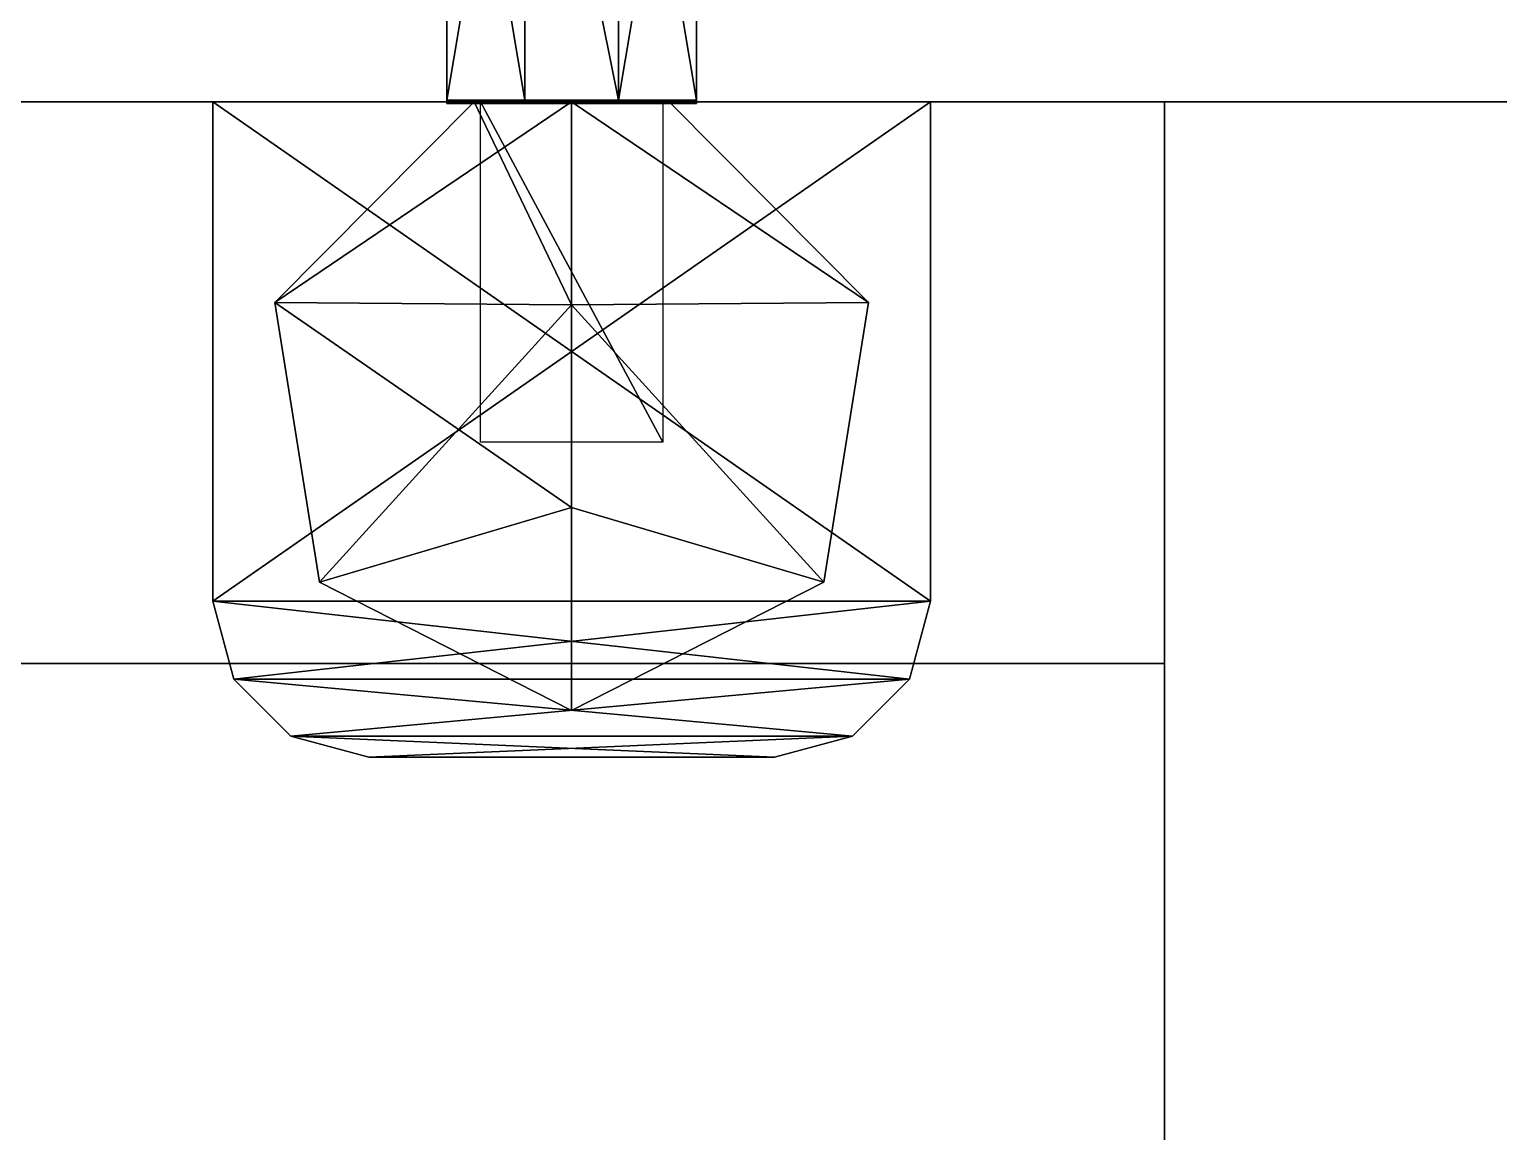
# Model space of a CAD drawing. Extents: x 0 to 4956, y -4930 to 0.
# Drawn here: x 555.62 to 602.72, y -1827 to -1791.68 of the extents above; entities that cross this region are included whole.
import ezdxf

# ---------------------------------------------------------------- set-up
doc = ezdxf.new("R2010")
doc.units = 0
for name, color, linetype in [('LAYER0', 7, 'CONTINUOUS'), ('LAYER145', 7, 'CONTINUOUS'), ('LAYER149', 7, 'CONTINUOUS'), ('LAYER162', 7, 'CONTINUOUS'), ('LAYER202', 7, 'CONTINUOUS'), ('LAYER203', 7, 'CONTINUOUS'), ('LAYER204', 254, 'CONTINUOUS'), ('LAYER230', 7, 'CONTINUOUS'), ('LAYER231', 7, 'CONTINUOUS'), ('LAYER232', 254, 'CONTINUOUS'), ('LAYER536', 7, 'CONTINUOUS'), ('LAYER537', 7, 'CONTINUOUS')]:
    doc.layers.add(name, color=color, linetype=linetype)

msp = doc.modelspace()

# ---------------------------------------------------------------- linework, layer by layer
at = {"layer": 'LAYER0', "invisible_edges": 1}
for points in [[(4956, 0), (0, -4930), (0, 0), (4956, 0)], [(4956, -4930, 5), (0, 0, 5), (0, -4930, 5), (4956, -4930, 5)], [(0, 0, 5), (4956, -4930, 5), (4956, 0, 5), (0, 0, 5)], [(0, -4930), (4956, 0), (4956, -4930), (0, -4930)]]:
    msp.add_3dface(points, dxfattribs=at)
at = {"layer": 'LAYER145', "invisible_edges": 1}
for points in [[(120, -1794, 5), (670, -1776, 5), (670, -1794, 5), (120, -1794, 5)], [(670, -1776, 5), (120, -1794, 5), (120, -1776, 5), (670, -1776, 5)], [(120, -1776, 2545), (670, -1794, 2545), (670, -1776, 2545), (120, -1776, 2545)], [(670, -1794, 2545), (120, -1776, 2545), (120, -1794, 2545), (670, -1794, 2545)], [(670, -1794, 2545), (120, -1794, 5), (670, -1794, 5), (670, -1794, 2545)], [(120, -1794, 5), (670, -1794, 2545), (120, -1794, 2545), (120, -1794, 5)]]:
    msp.add_3dface(points, dxfattribs=at)
at = {"layer": 'LAYER149', "invisible_edges": 1}
for points in [[(120, -1794, 85), (670, -2574, 85), (120, -2574, 85), (120, -1794, 85)], [(670, -2574, 85), (120, -1794, 85), (670, -1794, 85), (670, -2574, 85)], [(120, -1794, 85), (670, -1794, 103), (670, -1794, 85), (120, -1794, 85)], [(670, -1794, 103), (120, -1794, 85), (120, -1794, 103), (670, -1794, 103)], [(670, -1794, 103), (120, -2574, 103), (670, -2574, 103), (670, -1794, 103)], [(120, -2574, 103), (670, -1794, 103), (120, -1794, 103), (120, -2574, 103)]]:
    msp.add_3dface(points, dxfattribs=at)
at = {"layer": 'LAYER162', "invisible_edges": 1}
for points in [[(120, -2574, 2544), (670, -1794, 2544), (120, -1794, 2544), (120, -2574, 2544)], [(670, -1794, 2544), (120, -2574, 2544), (670, -2574, 2544), (670, -1794, 2544)], [(120, -1794, 2526), (670, -1794, 2544), (670, -1794, 2526), (120, -1794, 2526)], [(670, -1794, 2544), (120, -1794, 2526), (120, -1794, 2544), (670, -1794, 2544)], [(670, -2574, 2526), (120, -1794, 2526), (670, -1794, 2526), (670, -2574, 2526)], [(120, -1794, 2526), (670, -2574, 2526), (120, -2574, 2526), (120, -1794, 2526)]]:
    msp.add_3dface(points, dxfattribs=at)
at = {"layer": 'LAYER202', "invisible_edges": 1}
for points in [[(144.6, -2574, 1989), (610, -1794, 1989), (144.6, -1794, 1989), (144.6, -2574, 1989)], [(610, -1794, 1989), (144.6, -2574, 1989), (610, -2574, 1989), (610, -1794, 1989)], [(144.6, -1794, 1971), (610, -1794, 1989), (610, -1794, 1971), (144.6, -1794, 1971)], [(610, -1794, 1989), (144.6, -1794, 1971), (144.6, -1794, 1989), (610, -1794, 1989)], [(610, -2574, 1971), (144.6, -1794, 1971), (610, -1794, 1971), (610, -2574, 1971)], [(144.6, -1794, 1971), (610, -2574, 1971), (144.6, -2574, 1971), (144.6, -1794, 1971)]]:
    msp.add_3dface(points, dxfattribs=at)
at = {"layer": 'LAYER203'}
for points in [[(584.5, -1794, 1969.01), (584.5, -1810, 1969.01), (561.5, -1794, 1969.01), (584.5, -1794, 1969.01)], [(561.5, -1794, 1969.01), (584.5, -1810, 1969.01), (561.5, -1810, 1969.01), (561.5, -1794, 1969.01)], [(584.5, -1794, 1971), (584.5, -1810, 1971), (561.5, -1794, 1971), (584.5, -1794, 1971)], [(561.5, -1794, 1971), (584.5, -1810, 1971), (561.5, -1810, 1971), (561.5, -1794, 1971)], [(561.5, -1810, 1969.01), (561.5, -1794, 1969.01), (561.5, -1810, 1971), (561.5, -1810, 1969.01)], [(561.5, -1810, 1971), (561.5, -1794, 1969.01), (561.5, -1794, 1971), (561.5, -1810, 1971)], [(561.5, -1794, 1969.01), (561.5, -1794, 1971), (584.5, -1794, 1969.01), (561.5, -1794, 1969.01)], [(584.5, -1794, 1969.01), (561.5, -1794, 1971), (584.5, -1794, 1971), (584.5, -1794, 1969.01)], [(561.5, -1810, 1969.01), (561.5, -1794, 1969.01), (584.5, -1810, 1969.01), (561.5, -1810, 1969.01)], [(584.5, -1810, 1969.01), (561.5, -1794, 1969.01), (584.5, -1794, 1969.01), (584.5, -1810, 1969.01)], [(561.5, -1810, 1969.01), (561.5, -1810, 1971), (561.5, -1794, 1969.01), (561.5, -1810, 1969.01)], [(561.5, -1794, 1969.01), (561.5, -1810, 1971), (561.5, -1794, 1971), (561.5, -1794, 1969.01)], [(584.5, -1794, 1969.01), (584.5, -1794, 1971), (561.5, -1794, 1969.01), (584.5, -1794, 1969.01)], [(561.5, -1794, 1969.01), (584.5, -1794, 1971), (561.5, -1794, 1971), (561.5, -1794, 1969.01)], [(584.5, -1810, 1971), (584.5, -1794, 1971), (561.5, -1810, 1971), (584.5, -1810, 1971)], [(561.5, -1810, 1971), (584.5, -1794, 1971), (561.5, -1794, 1971), (561.5, -1810, 1971)], [(563.4824, -1800.431, 1985), (573, -1800.5, 1985), (569.8775, -1794, 1985), (563.4824, -1800.431, 1985)], [(563.4824, -1800.431, 1985), (569.8775, -1794, 1985), (563.4824, -1800.431, 1971), (563.4824, -1800.431, 1985)], [(563.4824, -1800.431, 1971), (569.8775, -1794, 1985), (569.8775, -1794, 1971), (563.4824, -1800.431, 1971)], [(569.8775, -1794, 1971), (569.8775, -1794, 1985), (563.4824, -1800.431, 1971), (569.8775, -1794, 1971)], [(563.4824, -1800.431, 1971), (569.8775, -1794, 1985), (563.4824, -1800.431, 1985), (563.4824, -1800.431, 1971)], [(573, -1800.5, 1985), (563.4824, -1800.431, 1985), (573, -1794, 1985), (573, -1800.5, 1985)], [(573, -1794, 1985), (563.4824, -1800.431, 1985), (569.8775, -1794, 1985), (573, -1794, 1985)], [(576.1225, -1794, 1971), (569.8775, -1794, 1971), (576.1225, -1794, 1985), (576.1225, -1794, 1971)], [(576.1225, -1794, 1985), (569.8775, -1794, 1971), (569.8775, -1794, 1985), (576.1225, -1794, 1985)], [(569.8775, -1794, 1985), (573, -1800.5, 1985), (573, -1794, 1985), (569.8775, -1794, 1985)], [(576.1225, -1794, 1971), (576.1225, -1794, 1985), (569.8775, -1794, 1971), (576.1225, -1794, 1971)], [(569.8775, -1794, 1971), (576.1225, -1794, 1985), (569.8775, -1794, 1985), (569.8775, -1794, 1971)], [(570.0802, -1804.908, 1969), (570.0802, -1794, 1969), (575.9198, -1804.908, 1969), (570.0802, -1804.908, 1969)], [(575.9198, -1804.908, 1969), (570.0802, -1794, 1969), (575.9198, -1794, 1969), (575.9198, -1804.908, 1969)], [(573, -1800.5, 1985), (582.5176, -1800.431, 1985), (573, -1794, 1985), (573, -1800.5, 1985)], [(573, -1794, 1985), (582.5176, -1800.431, 1985), (576.1225, -1794, 1985), (573, -1794, 1985)], [(573, -1800.5, 1985), (582.5176, -1800.431, 1985), (573, -1794, 1985), (573, -1800.5, 1985)], [(573, -1794, 1985), (582.5176, -1800.431, 1985), (576.1225, -1794, 1985), (573, -1794, 1985)], [(576.1225, -1794, 1971), (576.1225, -1794, 1985), (582.5176, -1800.431, 1971), (576.1225, -1794, 1971)], [(582.5176, -1800.431, 1971), (576.1225, -1794, 1985), (582.5176, -1800.431, 1985), (582.5176, -1800.431, 1971)], [(582.5176, -1800.431, 1971), (582.5176, -1800.431, 1985), (576.1225, -1794, 1971), (582.5176, -1800.431, 1971)], [(576.1225, -1794, 1971), (582.5176, -1800.431, 1985), (576.1225, -1794, 1985), (576.1225, -1794, 1971)], [(584.5, -1794, 1969.01), (584.5, -1794, 1971), (584.5, -1810, 1969.01), (584.5, -1794, 1969.01)], [(584.5, -1810, 1969.01), (584.5, -1794, 1971), (584.5, -1810, 1971), (584.5, -1810, 1969.01)], [(584.5, -1810, 1971), (584.5, -1810, 1969.01), (584.5, -1794, 1971), (584.5, -1810, 1971)], [(584.5, -1794, 1971), (584.5, -1810, 1969.01), (584.5, -1794, 1969.01), (584.5, -1794, 1971)], [(564.9165, -1809.387, 1985), (573, -1807, 1985), (563.4824, -1800.431, 1985), (564.9165, -1809.387, 1985)], [(563.4824, -1800.431, 1985), (573, -1807, 1985), (573, -1800.5, 1985), (563.4824, -1800.431, 1985)], [(564.9165, -1809.387, 1985), (563.4824, -1800.431, 1985), (564.9165, -1809.387, 1971), (564.9165, -1809.387, 1985)], [(564.9165, -1809.387, 1971), (563.4824, -1800.431, 1985), (563.4824, -1800.431, 1971), (564.9165, -1809.387, 1971)], [(563.4824, -1800.431, 1971), (563.4824, -1800.431, 1985), (564.9165, -1809.387, 1971), (563.4824, -1800.431, 1971)], [(564.9165, -1809.387, 1971), (563.4824, -1800.431, 1985), (564.9165, -1809.387, 1985), (564.9165, -1809.387, 1971)], [(573, -1800.5, 1985), (564.9165, -1809.387, 1985), (563.4824, -1800.431, 1985), (573, -1800.5, 1985)], [(573, -1807, 1985), (564.9165, -1809.387, 1985), (573, -1800.5, 1985), (573, -1807, 1985)], [(573, -1800.5, 1985), (581.0835, -1809.387, 1985), (582.5176, -1800.431, 1985), (573, -1800.5, 1985)], [(573, -1800.5, 1985), (581.0835, -1809.387, 1985), (582.5176, -1800.431, 1985), (573, -1800.5, 1985)], [(573, -1807, 1985), (581.0835, -1809.387, 1985), (573, -1800.5, 1985), (573, -1807, 1985)], [(573, -1807, 1985), (581.0835, -1809.387, 1985), (573, -1800.5, 1985), (573, -1807, 1985)], [(581.0835, -1809.387, 1971), (582.5176, -1800.431, 1971), (581.0835, -1809.387, 1985), (581.0835, -1809.387, 1971)], [(581.0835, -1809.387, 1985), (582.5176, -1800.431, 1971), (582.5176, -1800.431, 1985), (581.0835, -1809.387, 1985)], [(581.0835, -1809.387, 1971), (581.0835, -1809.387, 1985), (582.5176, -1800.431, 1971), (581.0835, -1809.387, 1971)], [(582.5176, -1800.431, 1971), (581.0835, -1809.387, 1985), (582.5176, -1800.431, 1985), (582.5176, -1800.431, 1971)], [(573, -1813.5, 1985), (573, -1807, 1985), (564.9165, -1809.387, 1985), (573, -1813.5, 1985)], [(573, -1807, 1985), (573, -1813.5, 1985), (564.9165, -1809.387, 1985), (573, -1807, 1985)], [(573, -1813.5, 1985), (581.0835, -1809.387, 1985), (573, -1807, 1985), (573, -1813.5, 1985)], [(573, -1807, 1985), (573, -1813.5, 1985), (581.0835, -1809.387, 1985), (573, -1807, 1985)], [(573, -1813.5, 1985), (564.9165, -1809.387, 1985), (573, -1813.5, 1971), (573, -1813.5, 1985)], [(573, -1813.5, 1971), (564.9165, -1809.387, 1985), (564.9165, -1809.387, 1971), (573, -1813.5, 1971)], [(564.9165, -1809.387, 1971), (564.9165, -1809.387, 1985), (573, -1813.5, 1971), (564.9165, -1809.387, 1971)], [(573, -1813.5, 1971), (564.9165, -1809.387, 1985), (573, -1813.5, 1985), (573, -1813.5, 1971)], [(573, -1813.5, 1971), (581.0835, -1809.387, 1971), (573, -1813.5, 1985), (573, -1813.5, 1971)], [(573, -1813.5, 1985), (581.0835, -1809.387, 1971), (581.0835, -1809.387, 1985), (573, -1813.5, 1985)], [(573, -1813.5, 1971), (573, -1813.5, 1985), (581.0835, -1809.387, 1971), (573, -1813.5, 1971)], [(581.0835, -1809.387, 1971), (573, -1813.5, 1985), (581.0835, -1809.387, 1985), (581.0835, -1809.387, 1971)], [(562.1699, -1812.5, 1971), (561.5, -1810, 1971), (562.1699, -1812.5, 1969.01), (562.1699, -1812.5, 1971)], [(562.1699, -1812.5, 1969.01), (561.5, -1810, 1971), (561.5, -1810, 1969.01), (562.1699, -1812.5, 1969.01)], [(584.5, -1810, 1969.01), (562.1699, -1812.5, 1969.01), (561.5, -1810, 1969.01), (584.5, -1810, 1969.01)], [(562.1699, -1812.5, 1971), (584.5, -1810, 1971), (561.5, -1810, 1971), (562.1699, -1812.5, 1971)], [(584.5, -1810, 1969.01), (561.5, -1810, 1969.01), (583.8301, -1812.5, 1969.01), (584.5, -1810, 1969.01)], [(583.8301, -1812.5, 1969.01), (561.5, -1810, 1969.01), (562.1699, -1812.5, 1969.01), (583.8301, -1812.5, 1969.01)], [(584.5, -1810, 1971), (561.5, -1810, 1971), (583.8301, -1812.5, 1971), (584.5, -1810, 1971)], [(583.8301, -1812.5, 1971), (561.5, -1810, 1971), (562.1699, -1812.5, 1971), (583.8301, -1812.5, 1971)], [(562.1699, -1812.5, 1969.01), (562.1699, -1812.5, 1971), (561.5, -1810, 1969.01), (562.1699, -1812.5, 1969.01)], [(561.5, -1810, 1969.01), (562.1699, -1812.5, 1971), (561.5, -1810, 1971), (561.5, -1810, 1969.01)], [(583.8301, -1812.5, 1969.01), (562.1699, -1812.5, 1969.01), (584.5, -1810, 1969.01), (583.8301, -1812.5, 1969.01)], [(583.8301, -1812.5, 1971), (584.5, -1810, 1971), (562.1699, -1812.5, 1971), (583.8301, -1812.5, 1971)], [(583.8301, -1812.5, 1969.01), (584.5, -1810, 1969.01), (583.8301, -1812.5, 1971), (583.8301, -1812.5, 1969.01)], [(583.8301, -1812.5, 1971), (584.5, -1810, 1969.01), (584.5, -1810, 1971), (583.8301, -1812.5, 1971)], [(583.8301, -1812.5, 1969.01), (583.8301, -1812.5, 1971), (584.5, -1810, 1969.01), (583.8301, -1812.5, 1969.01)], [(584.5, -1810, 1969.01), (583.8301, -1812.5, 1971), (584.5, -1810, 1971), (584.5, -1810, 1969.01)], [(564, -1814.33, 1971), (562.1699, -1812.5, 1971), (564, -1814.33, 1969.01), (564, -1814.33, 1971)], [(564, -1814.33, 1969.01), (562.1699, -1812.5, 1971), (562.1699, -1812.5, 1969.01), (564, -1814.33, 1969.01)], [(564, -1814.33, 1969.01), (562.1699, -1812.5, 1969.01), (582, -1814.33, 1969.01), (564, -1814.33, 1969.01)], [(582, -1814.33, 1969.01), (562.1699, -1812.5, 1969.01), (583.8301, -1812.5, 1969.01), (582, -1814.33, 1969.01)], [(564, -1814.33, 1971), (583.8301, -1812.5, 1971), (562.1699, -1812.5, 1971), (564, -1814.33, 1971)], [(583.8301, -1812.5, 1969.01), (562.1699, -1812.5, 1969.01), (582, -1814.33, 1969.01), (583.8301, -1812.5, 1969.01)], [(582, -1814.33, 1969.01), (562.1699, -1812.5, 1969.01), (564, -1814.33, 1969.01), (582, -1814.33, 1969.01)], [(583.8301, -1812.5, 1971), (562.1699, -1812.5, 1971), (582, -1814.33, 1971), (583.8301, -1812.5, 1971)], [(582, -1814.33, 1971), (562.1699, -1812.5, 1971), (564, -1814.33, 1971), (582, -1814.33, 1971)], [(564, -1814.33, 1969.01), (564, -1814.33, 1971), (562.1699, -1812.5, 1969.01), (564, -1814.33, 1969.01)], [(562.1699, -1812.5, 1969.01), (564, -1814.33, 1971), (562.1699, -1812.5, 1971), (562.1699, -1812.5, 1969.01)], [(582, -1814.33, 1971), (583.8301, -1812.5, 1971), (564, -1814.33, 1971), (582, -1814.33, 1971)], [(582, -1814.33, 1969.01), (583.8301, -1812.5, 1969.01), (582, -1814.33, 1971), (582, -1814.33, 1969.01)], [(582, -1814.33, 1971), (583.8301, -1812.5, 1969.01), (583.8301, -1812.5, 1971), (582, -1814.33, 1971)], [(582, -1814.33, 1969.01), (582, -1814.33, 1971), (583.8301, -1812.5, 1969.01), (582, -1814.33, 1969.01)], [(583.8301, -1812.5, 1969.01), (582, -1814.33, 1971), (583.8301, -1812.5, 1971), (583.8301, -1812.5, 1969.01)], [(566.5, -1815, 1971), (564, -1814.33, 1971), (566.5, -1815, 1969.01), (566.5, -1815, 1971)], [(566.5, -1815, 1969.01), (564, -1814.33, 1971), (564, -1814.33, 1969.01), (566.5, -1815, 1969.01)], [(566.5, -1815, 1969.01), (564, -1814.33, 1969.01), (579.5, -1815, 1969.01), (566.5, -1815, 1969.01)], [(579.5, -1815, 1969.01), (564, -1814.33, 1969.01), (582, -1814.33, 1969.01), (579.5, -1815, 1969.01)], [(566.5, -1815, 1971), (582, -1814.33, 1971), (564, -1814.33, 1971), (566.5, -1815, 1971)], [(582, -1814.33, 1969.01), (564, -1814.33, 1969.01), (579.5, -1815, 1969.01), (582, -1814.33, 1969.01)], [(579.5, -1815, 1969.01), (564, -1814.33, 1969.01), (566.5, -1815, 1969.01), (579.5, -1815, 1969.01)], [(582, -1814.33, 1971), (564, -1814.33, 1971), (579.5, -1815, 1971), (582, -1814.33, 1971)], [(579.5, -1815, 1971), (564, -1814.33, 1971), (566.5, -1815, 1971), (579.5, -1815, 1971)], [(566.5, -1815, 1969.01), (566.5, -1815, 1971), (564, -1814.33, 1969.01), (566.5, -1815, 1969.01)], [(564, -1814.33, 1969.01), (566.5, -1815, 1971), (564, -1814.33, 1971), (564, -1814.33, 1969.01)], [(579.5, -1815, 1971), (582, -1814.33, 1971), (566.5, -1815, 1971), (579.5, -1815, 1971)], [(579.5, -1815, 1969.01), (582, -1814.33, 1969.01), (579.5, -1815, 1971), (579.5, -1815, 1969.01)], [(579.5, -1815, 1971), (582, -1814.33, 1969.01), (582, -1814.33, 1971), (579.5, -1815, 1971)], [(579.5, -1815, 1969.01), (579.5, -1815, 1971), (582, -1814.33, 1969.01), (579.5, -1815, 1969.01)], [(582, -1814.33, 1969.01), (579.5, -1815, 1971), (582, -1814.33, 1971), (582, -1814.33, 1969.01)], [(579.5, -1815, 1971), (579.5, -1815, 1969.01), (566.5, -1815, 1971), (579.5, -1815, 1971)], [(566.5, -1815, 1971), (579.5, -1815, 1969.01), (566.5, -1815, 1969.01), (566.5, -1815, 1971)], [(579.5, -1815, 1969.01), (579.5, -1815, 1971), (566.5, -1815, 1969.01), (579.5, -1815, 1969.01)], [(566.5, -1815, 1969.01), (579.5, -1815, 1971), (566.5, -1815, 1971), (566.5, -1815, 1969.01)]]:
    msp.add_3dface(points, dxfattribs=at)
at = {"layer": 'LAYER204'}
for points in [[(571.5, -1779.05, 1979.83), (569, -1779.05, 1976.5), (571.5, -1793.95, 1979.83), (571.5, -1779.05, 1979.83)], [(571.5, -1793.95, 1979.83), (569, -1779.05, 1976.5), (569, -1793.95, 1976.5), (571.5, -1793.95, 1979.83)], [(569, -1779.05, 1976.5), (571.5, -1779.05, 1973.17), (569, -1793.95, 1976.5), (569, -1779.05, 1976.5)], [(569, -1793.95, 1976.5), (571.5, -1779.05, 1973.17), (571.5, -1793.95, 1973.17), (569, -1793.95, 1976.5)], [(571.5, -1793.95, 1979.83), (574.5, -1793.95, 1979.83), (571.5, -1779.05, 1979.83), (571.5, -1793.95, 1979.83)], [(571.5, -1779.05, 1979.83), (574.5, -1793.95, 1979.83), (574.5, -1779.05, 1979.83), (571.5, -1779.05, 1979.83)], [(574.5, -1779.05, 1973.17), (574.5, -1793.95, 1973.17), (571.5, -1779.05, 1973.17), (574.5, -1779.05, 1973.17)], [(571.5, -1779.05, 1973.17), (574.5, -1793.95, 1973.17), (571.5, -1793.95, 1973.17), (571.5, -1779.05, 1973.17)], [(574.5, -1793.95, 1979.83), (577, -1793.95, 1976.5), (574.5, -1779.05, 1979.83), (574.5, -1793.95, 1979.83)], [(574.5, -1779.05, 1979.83), (577, -1793.95, 1976.5), (577, -1779.05, 1976.5), (574.5, -1779.05, 1979.83)], [(577, -1793.95, 1976.5), (574.5, -1793.95, 1973.17), (577, -1779.05, 1976.5), (577, -1793.95, 1976.5)], [(577, -1779.05, 1976.5), (574.5, -1793.95, 1973.17), (574.5, -1779.05, 1973.17), (577, -1779.05, 1976.5)], [(571.5, -1793.95, 1979.83), (569, -1793.95, 1976.5), (571.5, -1794.05, 1979.83), (571.5, -1793.95, 1979.83)], [(571.5, -1794.05, 1979.83), (569, -1793.95, 1976.5), (569, -1794.05, 1976.5), (571.5, -1794.05, 1979.83)], [(569, -1793.95, 1976.5), (571.5, -1793.95, 1973.17), (569, -1794.05, 1976.5), (569, -1793.95, 1976.5)], [(569, -1794.05, 1976.5), (571.5, -1793.95, 1973.17), (571.5, -1794.05, 1973.17), (569, -1794.05, 1976.5)], [(577, -1793.95, 1972.5), (577, -1794.05, 1972.5), (569, -1793.95, 1972.5), (577, -1793.95, 1972.5)], [(569, -1793.95, 1972.5), (577, -1794.05, 1972.5), (569, -1794.05, 1972.5), (569, -1793.95, 1972.5)], [(569, -1793.95, 1980.5), (569, -1794.05, 1980.5), (577, -1793.95, 1980.5), (569, -1793.95, 1980.5)], [(577, -1793.95, 1980.5), (569, -1794.05, 1980.5), (577, -1794.05, 1980.5), (577, -1793.95, 1980.5)], [(569, -1794.05, 1972.5), (569, -1794.05, 1980.5), (569, -1793.95, 1972.5), (569, -1794.05, 1972.5)], [(569, -1793.95, 1972.5), (569, -1794.05, 1980.5), (569, -1793.95, 1980.5), (569, -1793.95, 1972.5)], [(577, -1793.95, 1980.5), (577, -1793.95, 1972.5), (569, -1793.95, 1980.5), (577, -1793.95, 1980.5)], [(569, -1793.95, 1980.5), (577, -1793.95, 1972.5), (569, -1793.95, 1972.5), (569, -1793.95, 1980.5)], [(569, -1794.05, 1980.5), (569, -1794.05, 1972.5), (577, -1794.05, 1980.5), (569, -1794.05, 1980.5)], [(577, -1794.05, 1980.5), (569, -1794.05, 1972.5), (577, -1794.05, 1972.5), (577, -1794.05, 1980.5)], [(574.5, -1794.05, 1979.83), (574.5, -1793.95, 1979.83), (571.5, -1794.05, 1979.83), (574.5, -1794.05, 1979.83)], [(571.5, -1794.05, 1979.83), (574.5, -1793.95, 1979.83), (571.5, -1793.95, 1979.83), (571.5, -1794.05, 1979.83)], [(574.5, -1793.95, 1973.17), (574.5, -1794.05, 1973.17), (571.5, -1793.95, 1973.17), (574.5, -1793.95, 1973.17)], [(571.5, -1793.95, 1973.17), (574.5, -1794.05, 1973.17), (571.5, -1794.05, 1973.17), (571.5, -1793.95, 1973.17)], [(574.5, -1794.05, 1979.83), (577, -1794.05, 1976.5), (574.5, -1793.95, 1979.83), (574.5, -1794.05, 1979.83)], [(574.5, -1793.95, 1979.83), (577, -1794.05, 1976.5), (577, -1793.95, 1976.5), (574.5, -1793.95, 1979.83)], [(577, -1794.05, 1976.5), (574.5, -1794.05, 1973.17), (577, -1793.95, 1976.5), (577, -1794.05, 1976.5)], [(577, -1793.95, 1976.5), (574.5, -1794.05, 1973.17), (574.5, -1793.95, 1973.17), (577, -1793.95, 1976.5)], [(577, -1794.05, 1980.5), (577, -1794.05, 1972.5), (577, -1793.95, 1980.5), (577, -1794.05, 1980.5)], [(577, -1793.95, 1980.5), (577, -1794.05, 1972.5), (577, -1793.95, 1972.5), (577, -1793.95, 1980.5)]]:
    msp.add_3dface(points, dxfattribs=at)
at = {"layer": 'LAYER230', "invisible_edges": 1}
for points in [[(144.6, -2574, 871), (610, -1794, 871), (144.6, -1794, 871), (144.6, -2574, 871)], [(610, -1794, 871), (144.6, -2574, 871), (610, -2574, 871), (610, -1794, 871)], [(144.6, -1794, 853), (610, -1794, 871), (610, -1794, 853), (144.6, -1794, 853)], [(610, -1794, 871), (144.6, -1794, 853), (144.6, -1794, 871), (610, -1794, 871)], [(610, -2574, 853), (144.6, -1794, 853), (610, -1794, 853), (610, -2574, 853)], [(144.6, -1794, 853), (610, -2574, 853), (144.6, -2574, 853), (144.6, -1794, 853)]]:
    msp.add_3dface(points, dxfattribs=at)
at = {"layer": 'LAYER231'}
for points in [[(584.5, -1794, 851.01), (584.5, -1810, 851.01), (561.5, -1794, 851.01), (584.5, -1794, 851.01)], [(561.5, -1794, 851.01), (584.5, -1810, 851.01), (561.5, -1810, 851.01), (561.5, -1794, 851.01)], [(584.5, -1794, 853), (584.5, -1810, 853), (561.5, -1794, 853), (584.5, -1794, 853)], [(561.5, -1794, 853), (584.5, -1810, 853), (561.5, -1810, 853), (561.5, -1794, 853)], [(561.5, -1810, 851.01), (561.5, -1794, 851.01), (561.5, -1810, 853), (561.5, -1810, 851.01)], [(561.5, -1810, 853), (561.5, -1794, 851.01), (561.5, -1794, 853), (561.5, -1810, 853)], [(561.5, -1794, 851.01), (561.5, -1794, 853), (584.5, -1794, 851.01), (561.5, -1794, 851.01)], [(584.5, -1794, 851.01), (561.5, -1794, 853), (584.5, -1794, 853), (584.5, -1794, 851.01)], [(561.5, -1810, 851.01), (561.5, -1794, 851.01), (584.5, -1810, 851.01), (561.5, -1810, 851.01)], [(584.5, -1810, 851.01), (561.5, -1794, 851.01), (584.5, -1794, 851.01), (584.5, -1810, 851.01)], [(561.5, -1810, 851.01), (561.5, -1810, 853), (561.5, -1794, 851.01), (561.5, -1810, 851.01)], [(561.5, -1794, 851.01), (561.5, -1810, 853), (561.5, -1794, 853), (561.5, -1794, 851.01)], [(584.5, -1794, 851.01), (584.5, -1794, 853), (561.5, -1794, 851.01), (584.5, -1794, 851.01)], [(561.5, -1794, 851.01), (584.5, -1794, 853), (561.5, -1794, 853), (561.5, -1794, 851.01)], [(584.5, -1810, 853), (584.5, -1794, 853), (561.5, -1810, 853), (584.5, -1810, 853)], [(561.5, -1810, 853), (584.5, -1794, 853), (561.5, -1794, 853), (561.5, -1810, 853)], [(563.4824, -1800.431, 867), (573, -1800.5, 867), (569.8775, -1794, 867), (563.4824, -1800.431, 867)], [(563.4824, -1800.431, 867), (569.8775, -1794, 867), (563.4824, -1800.431, 853), (563.4824, -1800.431, 867)], [(563.4824, -1800.431, 853), (569.8775, -1794, 867), (569.8775, -1794, 853), (563.4824, -1800.431, 853)], [(569.8775, -1794, 853), (569.8775, -1794, 867), (563.4824, -1800.431, 853), (569.8775, -1794, 853)], [(563.4824, -1800.431, 853), (569.8775, -1794, 867), (563.4824, -1800.431, 867), (563.4824, -1800.431, 853)], [(573, -1800.5, 867), (563.4824, -1800.431, 867), (573, -1794, 867), (573, -1800.5, 867)], [(573, -1794, 867), (563.4824, -1800.431, 867), (569.8775, -1794, 867), (573, -1794, 867)], [(576.1225, -1794, 853), (569.8775, -1794, 853), (576.1225, -1794, 867), (576.1225, -1794, 853)], [(576.1225, -1794, 867), (569.8775, -1794, 853), (569.8775, -1794, 867), (576.1225, -1794, 867)], [(569.8775, -1794, 867), (573, -1800.5, 867), (573, -1794, 867), (569.8775, -1794, 867)], [(576.1225, -1794, 853), (576.1225, -1794, 867), (569.8775, -1794, 853), (576.1225, -1794, 853)], [(569.8775, -1794, 853), (576.1225, -1794, 867), (569.8775, -1794, 867), (569.8775, -1794, 853)], [(570.0802, -1804.908, 851), (570.0802, -1794, 851), (575.9198, -1804.908, 851), (570.0802, -1804.908, 851)], [(575.9198, -1804.908, 851), (570.0802, -1794, 851), (575.9198, -1794, 851), (575.9198, -1804.908, 851)], [(573, -1800.5, 867), (582.5176, -1800.431, 867), (573, -1794, 867), (573, -1800.5, 867)], [(573, -1794, 867), (582.5176, -1800.431, 867), (576.1225, -1794, 867), (573, -1794, 867)], [(573, -1800.5, 867), (582.5176, -1800.431, 867), (573, -1794, 867), (573, -1800.5, 867)], [(573, -1794, 867), (582.5176, -1800.431, 867), (576.1225, -1794, 867), (573, -1794, 867)], [(576.1225, -1794, 853), (576.1225, -1794, 867), (582.5176, -1800.431, 853), (576.1225, -1794, 853)], [(582.5176, -1800.431, 853), (576.1225, -1794, 867), (582.5176, -1800.431, 867), (582.5176, -1800.431, 853)], [(582.5176, -1800.431, 853), (582.5176, -1800.431, 867), (576.1225, -1794, 853), (582.5176, -1800.431, 853)], [(576.1225, -1794, 853), (582.5176, -1800.431, 867), (576.1225, -1794, 867), (576.1225, -1794, 853)], [(584.5, -1794, 851.01), (584.5, -1794, 853), (584.5, -1810, 851.01), (584.5, -1794, 851.01)], [(584.5, -1810, 851.01), (584.5, -1794, 853), (584.5, -1810, 853), (584.5, -1810, 851.01)], [(584.5, -1810, 853), (584.5, -1810, 851.01), (584.5, -1794, 853), (584.5, -1810, 853)], [(584.5, -1794, 853), (584.5, -1810, 851.01), (584.5, -1794, 851.01), (584.5, -1794, 853)], [(564.9165, -1809.387, 867), (573, -1807, 867), (563.4824, -1800.431, 867), (564.9165, -1809.387, 867)], [(563.4824, -1800.431, 867), (573, -1807, 867), (573, -1800.5, 867), (563.4824, -1800.431, 867)], [(564.9165, -1809.387, 867), (563.4824, -1800.431, 867), (564.9165, -1809.387, 853), (564.9165, -1809.387, 867)], [(564.9165, -1809.387, 853), (563.4824, -1800.431, 867), (563.4824, -1800.431, 853), (564.9165, -1809.387, 853)], [(563.4824, -1800.431, 853), (563.4824, -1800.431, 867), (564.9165, -1809.387, 853), (563.4824, -1800.431, 853)], [(564.9165, -1809.387, 853), (563.4824, -1800.431, 867), (564.9165, -1809.387, 867), (564.9165, -1809.387, 853)], [(573, -1800.5, 867), (564.9165, -1809.387, 867), (563.4824, -1800.431, 867), (573, -1800.5, 867)], [(573, -1807, 867), (564.9165, -1809.387, 867), (573, -1800.5, 867), (573, -1807, 867)], [(573, -1800.5, 867), (581.0835, -1809.387, 867), (582.5176, -1800.431, 867), (573, -1800.5, 867)], [(573, -1800.5, 867), (581.0835, -1809.387, 867), (582.5176, -1800.431, 867), (573, -1800.5, 867)], [(573, -1807, 867), (581.0835, -1809.387, 867), (573, -1800.5, 867), (573, -1807, 867)], [(573, -1807, 867), (581.0835, -1809.387, 867), (573, -1800.5, 867), (573, -1807, 867)], [(581.0835, -1809.387, 853), (582.5176, -1800.431, 853), (581.0835, -1809.387, 867), (581.0835, -1809.387, 853)], [(581.0835, -1809.387, 867), (582.5176, -1800.431, 853), (582.5176, -1800.431, 867), (581.0835, -1809.387, 867)], [(581.0835, -1809.387, 853), (581.0835, -1809.387, 867), (582.5176, -1800.431, 853), (581.0835, -1809.387, 853)], [(582.5176, -1800.431, 853), (581.0835, -1809.387, 867), (582.5176, -1800.431, 867), (582.5176, -1800.431, 853)], [(573, -1813.5, 867), (573, -1807, 867), (564.9165, -1809.387, 867), (573, -1813.5, 867)], [(573, -1807, 867), (573, -1813.5, 867), (564.9165, -1809.387, 867), (573, -1807, 867)], [(573, -1813.5, 867), (581.0835, -1809.387, 867), (573, -1807, 867), (573, -1813.5, 867)], [(573, -1807, 867), (573, -1813.5, 867), (581.0835, -1809.387, 867), (573, -1807, 867)], [(573, -1813.5, 867), (564.9165, -1809.387, 867), (573, -1813.5, 853), (573, -1813.5, 867)], [(573, -1813.5, 853), (564.9165, -1809.387, 867), (564.9165, -1809.387, 853), (573, -1813.5, 853)], [(564.9165, -1809.387, 853), (564.9165, -1809.387, 867), (573, -1813.5, 853), (564.9165, -1809.387, 853)], [(573, -1813.5, 853), (564.9165, -1809.387, 867), (573, -1813.5, 867), (573, -1813.5, 853)], [(573, -1813.5, 853), (581.0835, -1809.387, 853), (573, -1813.5, 867), (573, -1813.5, 853)], [(573, -1813.5, 867), (581.0835, -1809.387, 853), (581.0835, -1809.387, 867), (573, -1813.5, 867)], [(573, -1813.5, 853), (573, -1813.5, 867), (581.0835, -1809.387, 853), (573, -1813.5, 853)], [(581.0835, -1809.387, 853), (573, -1813.5, 867), (581.0835, -1809.387, 867), (581.0835, -1809.387, 853)], [(562.1699, -1812.5, 853), (561.5, -1810, 853), (562.1699, -1812.5, 851.01), (562.1699, -1812.5, 853)], [(562.1699, -1812.5, 851.01), (561.5, -1810, 853), (561.5, -1810, 851.01), (562.1699, -1812.5, 851.01)], [(584.5, -1810, 851.01), (562.1699, -1812.5, 851.01), (561.5, -1810, 851.01), (584.5, -1810, 851.01)], [(562.1699, -1812.5, 853), (584.5, -1810, 853), (561.5, -1810, 853), (562.1699, -1812.5, 853)], [(584.5, -1810, 851.01), (561.5, -1810, 851.01), (583.8301, -1812.5, 851.01), (584.5, -1810, 851.01)], [(583.8301, -1812.5, 851.01), (561.5, -1810, 851.01), (562.1699, -1812.5, 851.01), (583.8301, -1812.5, 851.01)], [(584.5, -1810, 853), (561.5, -1810, 853), (583.8301, -1812.5, 853), (584.5, -1810, 853)], [(583.8301, -1812.5, 853), (561.5, -1810, 853), (562.1699, -1812.5, 853), (583.8301, -1812.5, 853)], [(562.1699, -1812.5, 851.01), (562.1699, -1812.5, 853), (561.5, -1810, 851.01), (562.1699, -1812.5, 851.01)], [(561.5, -1810, 851.01), (562.1699, -1812.5, 853), (561.5, -1810, 853), (561.5, -1810, 851.01)], [(583.8301, -1812.5, 851.01), (562.1699, -1812.5, 851.01), (584.5, -1810, 851.01), (583.8301, -1812.5, 851.01)], [(583.8301, -1812.5, 853), (584.5, -1810, 853), (562.1699, -1812.5, 853), (583.8301, -1812.5, 853)], [(583.8301, -1812.5, 851.01), (584.5, -1810, 851.01), (583.8301, -1812.5, 853), (583.8301, -1812.5, 851.01)], [(583.8301, -1812.5, 853), (584.5, -1810, 851.01), (584.5, -1810, 853), (583.8301, -1812.5, 853)], [(583.8301, -1812.5, 851.01), (583.8301, -1812.5, 853), (584.5, -1810, 851.01), (583.8301, -1812.5, 851.01)], [(584.5, -1810, 851.01), (583.8301, -1812.5, 853), (584.5, -1810, 853), (584.5, -1810, 851.01)], [(564, -1814.33, 853), (562.1699, -1812.5, 853), (564, -1814.33, 851.01), (564, -1814.33, 853)], [(564, -1814.33, 851.01), (562.1699, -1812.5, 853), (562.1699, -1812.5, 851.01), (564, -1814.33, 851.01)], [(564, -1814.33, 851.01), (562.1699, -1812.5, 851.01), (582, -1814.33, 851.01), (564, -1814.33, 851.01)], [(582, -1814.33, 851.01), (562.1699, -1812.5, 851.01), (583.8301, -1812.5, 851.01), (582, -1814.33, 851.01)], [(564, -1814.33, 853), (583.8301, -1812.5, 853), (562.1699, -1812.5, 853), (564, -1814.33, 853)], [(583.8301, -1812.5, 851.01), (562.1699, -1812.5, 851.01), (582, -1814.33, 851.01), (583.8301, -1812.5, 851.01)], [(582, -1814.33, 851.01), (562.1699, -1812.5, 851.01), (564, -1814.33, 851.01), (582, -1814.33, 851.01)], [(583.8301, -1812.5, 853), (562.1699, -1812.5, 853), (582, -1814.33, 853), (583.8301, -1812.5, 853)], [(582, -1814.33, 853), (562.1699, -1812.5, 853), (564, -1814.33, 853), (582, -1814.33, 853)], [(564, -1814.33, 851.01), (564, -1814.33, 853), (562.1699, -1812.5, 851.01), (564, -1814.33, 851.01)], [(562.1699, -1812.5, 851.01), (564, -1814.33, 853), (562.1699, -1812.5, 853), (562.1699, -1812.5, 851.01)], [(582, -1814.33, 853), (583.8301, -1812.5, 853), (564, -1814.33, 853), (582, -1814.33, 853)], [(582, -1814.33, 851.01), (583.8301, -1812.5, 851.01), (582, -1814.33, 853), (582, -1814.33, 851.01)], [(582, -1814.33, 853), (583.8301, -1812.5, 851.01), (583.8301, -1812.5, 853), (582, -1814.33, 853)], [(582, -1814.33, 851.01), (582, -1814.33, 853), (583.8301, -1812.5, 851.01), (582, -1814.33, 851.01)], [(583.8301, -1812.5, 851.01), (582, -1814.33, 853), (583.8301, -1812.5, 853), (583.8301, -1812.5, 851.01)], [(566.5, -1815, 853), (564, -1814.33, 853), (566.5, -1815, 851.01), (566.5, -1815, 853)], [(566.5, -1815, 851.01), (564, -1814.33, 853), (564, -1814.33, 851.01), (566.5, -1815, 851.01)], [(566.5, -1815, 851.01), (564, -1814.33, 851.01), (579.5, -1815, 851.01), (566.5, -1815, 851.01)], [(579.5, -1815, 851.01), (564, -1814.33, 851.01), (582, -1814.33, 851.01), (579.5, -1815, 851.01)], [(566.5, -1815, 853), (582, -1814.33, 853), (564, -1814.33, 853), (566.5, -1815, 853)], [(582, -1814.33, 851.01), (564, -1814.33, 851.01), (579.5, -1815, 851.01), (582, -1814.33, 851.01)], [(579.5, -1815, 851.01), (564, -1814.33, 851.01), (566.5, -1815, 851.01), (579.5, -1815, 851.01)], [(582, -1814.33, 853), (564, -1814.33, 853), (579.5, -1815, 853), (582, -1814.33, 853)], [(579.5, -1815, 853), (564, -1814.33, 853), (566.5, -1815, 853), (579.5, -1815, 853)], [(566.5, -1815, 851.01), (566.5, -1815, 853), (564, -1814.33, 851.01), (566.5, -1815, 851.01)], [(564, -1814.33, 851.01), (566.5, -1815, 853), (564, -1814.33, 853), (564, -1814.33, 851.01)], [(579.5, -1815, 853), (582, -1814.33, 853), (566.5, -1815, 853), (579.5, -1815, 853)], [(579.5, -1815, 851.01), (582, -1814.33, 851.01), (579.5, -1815, 853), (579.5, -1815, 851.01)], [(579.5, -1815, 853), (582, -1814.33, 851.01), (582, -1814.33, 853), (579.5, -1815, 853)], [(579.5, -1815, 851.01), (579.5, -1815, 853), (582, -1814.33, 851.01), (579.5, -1815, 851.01)], [(582, -1814.33, 851.01), (579.5, -1815, 853), (582, -1814.33, 853), (582, -1814.33, 851.01)], [(579.5, -1815, 853), (579.5, -1815, 851.01), (566.5, -1815, 853), (579.5, -1815, 853)], [(566.5, -1815, 853), (579.5, -1815, 851.01), (566.5, -1815, 851.01), (566.5, -1815, 853)], [(579.5, -1815, 851.01), (579.5, -1815, 853), (566.5, -1815, 851.01), (579.5, -1815, 851.01)], [(566.5, -1815, 851.01), (579.5, -1815, 853), (566.5, -1815, 853), (566.5, -1815, 851.01)]]:
    msp.add_3dface(points, dxfattribs=at)
at = {"layer": 'LAYER232'}
for points in [[(571.5, -1779.05, 861.8301), (569, -1779.05, 858.5), (571.5, -1793.95, 861.8301), (571.5, -1779.05, 861.8301)], [(571.5, -1793.95, 861.8301), (569, -1779.05, 858.5), (569, -1793.95, 858.5), (571.5, -1793.95, 861.8301)], [(569, -1779.05, 858.5), (571.5, -1779.05, 855.1699), (569, -1793.95, 858.5), (569, -1779.05, 858.5)], [(569, -1793.95, 858.5), (571.5, -1779.05, 855.1699), (571.5, -1793.95, 855.1699), (569, -1793.95, 858.5)], [(571.5, -1793.95, 861.8301), (574.5, -1793.95, 861.8301), (571.5, -1779.05, 861.8301), (571.5, -1793.95, 861.8301)], [(571.5, -1779.05, 861.8301), (574.5, -1793.95, 861.8301), (574.5, -1779.05, 861.8301), (571.5, -1779.05, 861.8301)], [(574.5, -1779.05, 855.1699), (574.5, -1793.95, 855.1699), (571.5, -1779.05, 855.1699), (574.5, -1779.05, 855.1699)], [(571.5, -1779.05, 855.1699), (574.5, -1793.95, 855.1699), (571.5, -1793.95, 855.1699), (571.5, -1779.05, 855.1699)], [(574.5, -1793.95, 861.8301), (577, -1793.95, 858.5), (574.5, -1779.05, 861.8301), (574.5, -1793.95, 861.8301)], [(574.5, -1779.05, 861.8301), (577, -1793.95, 858.5), (577, -1779.05, 858.5), (574.5, -1779.05, 861.8301)], [(577, -1793.95, 858.5), (574.5, -1793.95, 855.1699), (577, -1779.05, 858.5), (577, -1793.95, 858.5)], [(577, -1779.05, 858.5), (574.5, -1793.95, 855.1699), (574.5, -1779.05, 855.1699), (577, -1779.05, 858.5)], [(571.5, -1793.95, 861.8301), (569, -1793.95, 858.5), (571.5, -1794.05, 861.8301), (571.5, -1793.95, 861.8301)], [(571.5, -1794.05, 861.8301), (569, -1793.95, 858.5), (569, -1794.05, 858.5), (571.5, -1794.05, 861.8301)], [(569, -1793.95, 858.5), (571.5, -1793.95, 855.1699), (569, -1794.05, 858.5), (569, -1793.95, 858.5)], [(569, -1794.05, 858.5), (571.5, -1793.95, 855.1699), (571.5, -1794.05, 855.1699), (569, -1794.05, 858.5)], [(577, -1793.95, 854.5), (577, -1794.05, 854.5), (569, -1793.95, 854.5), (577, -1793.95, 854.5)], [(569, -1793.95, 854.5), (577, -1794.05, 854.5), (569, -1794.05, 854.5), (569, -1793.95, 854.5)], [(569, -1793.95, 862.5), (569, -1794.05, 862.5), (577, -1793.95, 862.5), (569, -1793.95, 862.5)], [(577, -1793.95, 862.5), (569, -1794.05, 862.5), (577, -1794.05, 862.5), (577, -1793.95, 862.5)], [(569, -1794.05, 854.5), (569, -1794.05, 862.5), (569, -1793.95, 854.5), (569, -1794.05, 854.5)], [(569, -1793.95, 854.5), (569, -1794.05, 862.5), (569, -1793.95, 862.5), (569, -1793.95, 854.5)], [(577, -1793.95, 862.5), (577, -1793.95, 854.5), (569, -1793.95, 862.5), (577, -1793.95, 862.5)], [(569, -1793.95, 862.5), (577, -1793.95, 854.5), (569, -1793.95, 854.5), (569, -1793.95, 862.5)], [(569, -1794.05, 862.5), (569, -1794.05, 854.5), (577, -1794.05, 862.5), (569, -1794.05, 862.5)], [(577, -1794.05, 862.5), (569, -1794.05, 854.5), (577, -1794.05, 854.5), (577, -1794.05, 862.5)], [(574.5, -1794.05, 861.8301), (574.5, -1793.95, 861.8301), (571.5, -1794.05, 861.8301), (574.5, -1794.05, 861.8301)], [(571.5, -1794.05, 861.8301), (574.5, -1793.95, 861.8301), (571.5, -1793.95, 861.8301), (571.5, -1794.05, 861.8301)], [(574.5, -1793.95, 855.1699), (574.5, -1794.05, 855.1699), (571.5, -1793.95, 855.1699), (574.5, -1793.95, 855.1699)], [(571.5, -1793.95, 855.1699), (574.5, -1794.05, 855.1699), (571.5, -1794.05, 855.1699), (571.5, -1793.95, 855.1699)], [(574.5, -1794.05, 861.8301), (577, -1794.05, 858.5), (574.5, -1793.95, 861.8301), (574.5, -1794.05, 861.8301)], [(574.5, -1793.95, 861.8301), (577, -1794.05, 858.5), (577, -1793.95, 858.5), (574.5, -1793.95, 861.8301)], [(577, -1794.05, 858.5), (574.5, -1794.05, 855.1699), (577, -1793.95, 858.5), (577, -1794.05, 858.5)], [(577, -1793.95, 858.5), (574.5, -1794.05, 855.1699), (574.5, -1793.95, 855.1699), (577, -1793.95, 858.5)], [(577, -1794.05, 862.5), (577, -1794.05, 854.5), (577, -1793.95, 862.5), (577, -1794.05, 862.5)], [(577, -1793.95, 862.5), (577, -1794.05, 854.5), (577, -1793.95, 854.5), (577, -1793.95, 862.5)]]:
    msp.add_3dface(points, dxfattribs=at)
at = {"layer": 'LAYER536', "invisible_edges": 1}
for points in [[(192, -1812, 853), (592, -1812, 103), (192, -1812, 103), (192, -1812, 853)], [(592, -1812, 103), (192, -1812, 853), (592, -1812, 853), (592, -1812, 103)], [(192, -1830, 103), (592, -1812, 103), (592, -1830, 103), (192, -1830, 103)], [(592, -1812, 103), (192, -1830, 103), (192, -1812, 103), (592, -1812, 103)], [(192, -1812, 853), (592, -1830, 853), (592, -1812, 853), (192, -1812, 853)], [(592, -1830, 853), (192, -1812, 853), (192, -1830, 853), (592, -1830, 853)], [(592, -1830, 853), (592, -1812, 103), (592, -1812, 853), (592, -1830, 853)], [(592, -1812, 103), (592, -1830, 853), (592, -1830, 103), (592, -1812, 103)]]:
    msp.add_3dface(points, dxfattribs=at)
at = {"layer": 'LAYER537', "invisible_edges": 1}
for points in [[(512, -1794, 853), (592, -1794, 103), (512, -1794, 103), (512, -1794, 853)], [(592, -1794, 103), (512, -1794, 853), (592, -1794, 853), (592, -1794, 103)], [(512, -1812, 103), (592, -1794, 103), (592, -1812, 103), (512, -1812, 103)], [(592, -1794, 103), (512, -1812, 103), (512, -1794, 103), (592, -1794, 103)], [(512, -1794, 853), (592, -1812, 853), (592, -1794, 853), (512, -1794, 853)], [(592, -1812, 853), (512, -1794, 853), (512, -1812, 853), (592, -1812, 853)], [(592, -1812, 853), (592, -1794, 103), (592, -1794, 853), (592, -1812, 853)], [(592, -1794, 103), (592, -1812, 853), (592, -1812, 103), (592, -1794, 103)], [(592, -1812, 853), (512, -1812, 103), (592, -1812, 103), (592, -1812, 853)], [(512, -1812, 103), (592, -1812, 853), (512, -1812, 853), (512, -1812, 103)]]:
    msp.add_3dface(points, dxfattribs=at)

doc.saveas('drawing.dxf')
